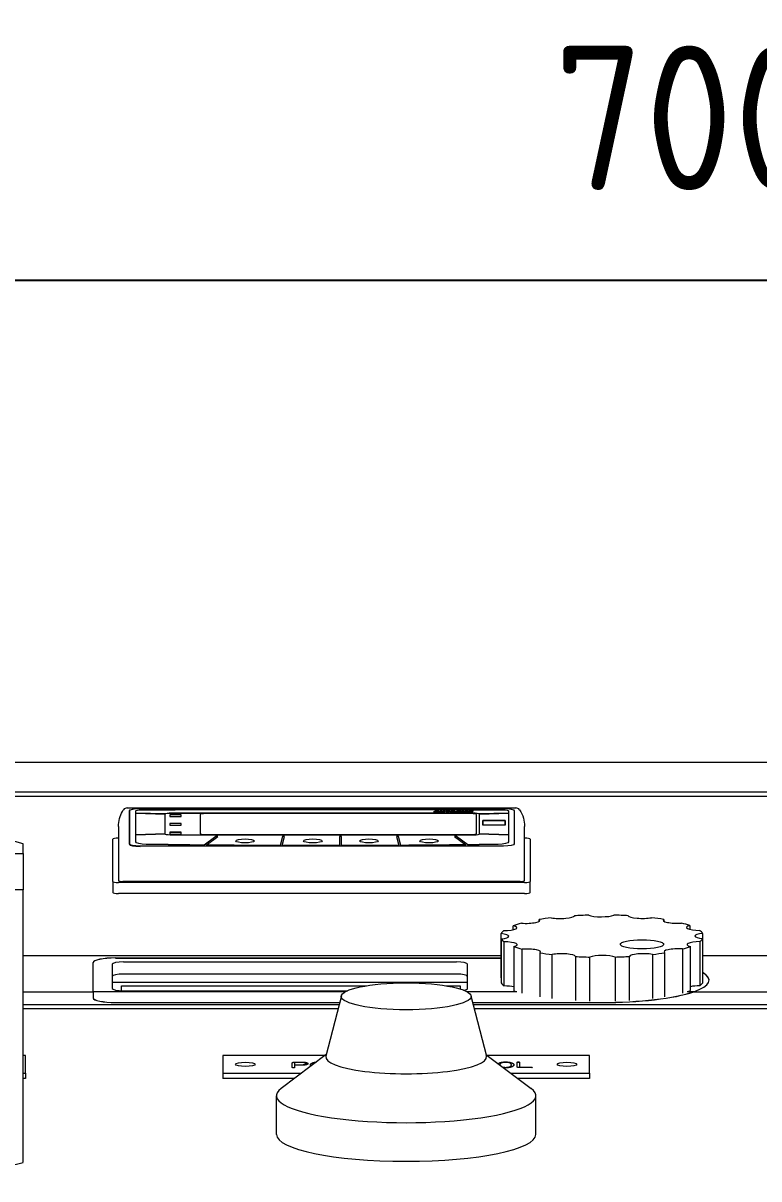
# Model space of a CAD drawing. Header units: millimetres. Extents: x 4969 to 37601, y -771 to 6478.
# Drawn here: x 28415.8 to 28546.2, y 850.6 to 1055.5 of the extents above; entities that cross this region are included whole.
import ezdxf

# ---------------------------------------------------------------- set-up
doc = ezdxf.new("R2010")
doc.units = ezdxf.units.MM
doc.header["$LTSCALE"] = 7
doc.header["$MEASUREMENT"] = 0
doc.layers.get('0').update_dxf_attribs({"linetype": 'CONTINUOUS'})
doc.layers.get('Defpoints').update_dxf_attribs({"linetype": 'CONTINUOUS'})
doc.layers.add('REMOTE BOX ASSY(OP)$0$가시적인 것(ISO)', color=3, linetype='CONTINUOUS', lineweight=5)
doc.styles.get("Standard").update_dxf_attribs({"font": 'ISOCP'})
doc.dimstyles.new('PS-8', dxfattribs={"dimscale": 8, "dimtxt": 3.2, "dimasz": 2.5, "dimexe": 2, "dimexo": 2.5, "dimgap": 2, "dimtad": 1, "dimtoh": 1, "dimrnd": 0.05, "dimzin": 12, "dimdsep": 46, "dimtxsty": 'Standard', "dimcen": 0, "dimclrt": 2, "dimazin": 3, "dimtfac": 1, "dimtofl": 0, "dimtmove": 0, "dimatfit": 3, "dimfxl": 0, "dimtolj": 1, "dimtzin": 0, "dimarcsym": 0})

# ---------------------------------------------------------------- blocks, each defined once
blk = doc.blocks.new('*D233')
at = {"color": 0, "lineweight": -2}
for p, q in [((28183.67, 944.4), (28183.67, 1025.9)), ((28883.67, 944.4), (28883.67, 1025.9)), ((28203.67, 1009.9), (28863.67, 1009.9))]:
    blk.add_line(p, q, dxfattribs=at)
at = {"color": 0}
for points in [[(28203.67, 1013.23), (28203.67, 1006.56), (28183.67, 1009.9)], [(28863.67, 1013.23), (28863.67, 1006.56), (28883.67, 1009.9)]]:
    blk.add_solid(points, dxfattribs=at)
at = {"layer": 'Defpoints', "color": 0}
for p in [(28883.67, 1009.9), (28183.67, 924.4), (28883.67, 924.4)]:
    blk.add_point(p, dxfattribs=at)
at = {"color": 2, "insert": (28533.67, 1038.7), "char_height": 25.6, "attachment_point": 5}
blk.add_mtext('\\A1;700', dxfattribs=at)
blk = doc.blocks.new('A$C43C71315')
at = {"layer": 'REMOTE BOX ASSY(OP)$0$가시적인 것(ISO)'}
for p, q in [((150, 1089.1), (-550, 1089.1)), ((-525, 1083.91), (125, 1083.91)), ((120.4, 1083.07), (-520.4, 1083.07)), ((-299.44, 1081.05), (-230.56, 1081.05)), ((-297.92, 1080.13), (-297.92, 1080.5)), ((-297.92, 1080.5), (-297.92, 1080.5)), ((-297.92, 1080.12), (-297.92, 1080.13)), ((-292.72, 1079.97), (-297.92, 1080.13)), ((-292.72, 1079.96), (-297.92, 1080.12)), ((-297.92, 1080.09), (-292.74, 1079.93)), ((-297.92, 1076.27), (-297.92, 1080.09)), ((-291.61, 1080.16), (-238.14, 1080.16)), ((-291.61, 1080.14), (-238.14, 1080.14)), ((-238.53, 1080.04), (-285.53, 1080.04)), ((-238.53, 1080.04), (-285.53, 1080.04)), ((-245.15, 1080.3), (-244.81, 1080.6)), ((-244.75, 1080.3), (-245.15, 1080.3)), ((-245.14, 1080.3), (-244.81, 1080.59)), ((-244.81, 1080.6), (-244.33, 1080.6)), ((-244.81, 1080.6), (-244.81, 1080.59)), ((-244.81, 1080.59), (-244.33, 1080.59)), ((-244.72, 1080.34), (-244.75, 1080.3)), ((-244.46, 1080.34), (-244.72, 1080.34)), ((-244.62, 1080.47), (-244.67, 1080.4)), ((-244.67, 1080.4), (-244.67, 1080.39)), ((-244.67, 1080.4), (-244.51, 1080.4)), ((-244.51, 1080.39), (-244.67, 1080.39)), ((-244.57, 1080.53), (-244.58, 1080.53)), ((-244.51, 1080.4), (-244.55, 1080.47)), ((-244.51, 1080.4), (-244.51, 1080.39)), ((-244.43, 1080.3), (-244.46, 1080.34)), ((-244.03, 1080.3), (-244.43, 1080.3)), ((-244.33, 1080.6), (-244.03, 1080.3)), ((-244.33, 1080.6), (-244.33, 1080.59)), ((-244.33, 1080.59), (-244.04, 1080.3)), ((-243.98, 1080.38), (-243.98, 1080.5)), ((-243.98, 1080.5), (-243.6, 1080.5)), ((-243.6, 1080.49), (-243.98, 1080.49)), ((-243.6, 1080.5), (-243.6, 1080.39)), ((-243.6, 1080.38), (-243.6, 1080.39)), ((-243.46, 1080.39), (-243.46, 1080.5)), ((-243.46, 1080.5), (-243.08, 1080.5)), ((-243.08, 1080.49), (-243.46, 1080.49)), ((-243.46, 1080.38), (-243.46, 1080.39)), ((-243.08, 1080.5), (-243.08, 1080.38)), ((-242.94, 1080.44), (-242.94, 1080.5)), ((-242.94, 1080.5), (-242.79, 1080.5)), ((-242.79, 1080.49), (-242.94, 1080.49)), ((-242.79, 1080.44), (-242.94, 1080.44)), ((-242.79, 1080.5), (-242.79, 1080.56)), ((-242.79, 1080.56), (-242.42, 1080.56)), ((-242.42, 1080.55), (-242.79, 1080.55)), ((-242.79, 1080.49), (-242.79, 1080.5)), ((-242.79, 1080.3), (-242.79, 1080.44)), ((-242.42, 1080.3), (-242.79, 1080.3)), ((-242.42, 1080.56), (-242.42, 1080.5)), ((-242.42, 1080.5), (-242.27, 1080.5)), ((-242.42, 1080.49), (-242.42, 1080.5)), ((-242.27, 1080.49), (-242.42, 1080.49)), ((-242.27, 1080.44), (-242.42, 1080.44)), ((-242.42, 1080.44), (-242.42, 1080.3)), ((-242.27, 1080.5), (-242.27, 1080.44)), ((-241.88, 1080.39), (-241.88, 1080.4)), ((-241.58, 1080.39), (-241.58, 1080.4)), ((-241.13, 1080.3), (-241.13, 1080.42)), ((-240.76, 1080.3), (-241.13, 1080.3)), ((-240.76, 1080.4), (-240.76, 1080.3)), ((-240.61, 1080.3), (-240.61, 1080.4)), ((-240.24, 1080.3), (-240.61, 1080.3)), ((-240.24, 1080.42), (-240.24, 1080.3)), ((-240.1, 1080.3), (-240.1, 1080.5)), ((-240.1, 1080.5), (-239.73, 1080.5)), ((-239.73, 1080.49), (-240.1, 1080.49)), ((-239.73, 1080.3), (-240.1, 1080.3)), ((-239.73, 1080.5), (-239.73, 1080.3)), ((-239.25, 1080.4), (-239.25, 1080.41)), ((-238.98, 1080.51), (-238.98, 1080.44)), ((-238.98, 1080.37), (-238.98, 1080.3)), ((-238.86, 1080.3), (-238.86, 1080.37)), ((-238.56, 1080.36), (-238.56, 1080.37)), ((-238.43, 1080.44), (-238.43, 1080.45)), ((-238.15, 1080.51), (-238.15, 1080.45)), ((-231.84, 1080.13), (-237.04, 1079.97)), ((-231.84, 1080.12), (-237.04, 1079.96)), ((-237.02, 1079.93), (-231.84, 1080.09)), ((-231.84, 1080.5), (-231.84, 1080.13)), ((-231.84, 1080.49), (-231.84, 1080.5)), ((-231.84, 1080.12), (-231.84, 1080.13)), ((-231.84, 1080.09), (-231.84, 1076.27)), ((-292.73, 1079.95), (-292.74, 1079.93)), ((-292.73, 1079.94), (-292.72, 1079.96)), ((-292.73, 1079.93), (-292.72, 1079.95)), ((-292.73, 1076.43), (-292.73, 1079.95)), ((-292.72, 1079.97), (-292.72, 1079.96)), ((-292.72, 1079.96), (-292.72, 1079.95)), ((-291.88, 1079.84), (-291.88, 1079.53)), ((-289.88, 1079.84), (-291.88, 1079.84)), ((-289.88, 1079.83), (-291.88, 1079.83)), ((-291.88, 1079.53), (-289.88, 1079.53)), ((-291.88, 1078.28), (-291.88, 1077.97)), ((-289.88, 1078.28), (-291.88, 1078.28)), ((-289.88, 1078.27), (-291.88, 1078.27)), ((-291.88, 1077.97), (-289.88, 1077.97)), ((-289.88, 1079.53), (-289.88, 1079.84)), ((-289.88, 1077.97), (-289.88, 1078.28)), ((-286.53, 1079.83), (-286.53, 1076.51)), ((-286.53, 1079.83), (-286.53, 1076.51)), ((-237.53, 1076.51), (-237.53, 1079.83)), ((-237.53, 1076.51), (-237.53, 1079.83)), ((-237.04, 1079.96), (-237.04, 1079.97)), ((-237.04, 1079.96), (-237.03, 1079.94)), ((-237.04, 1079.95), (-237.04, 1079.96)), ((-237.04, 1079.95), (-237.03, 1079.93)), ((-237.03, 1079.95), (-237.02, 1079.93)), ((-237.03, 1079.95), (-237.03, 1076.43)), ((-236.43, 1077.99), (-236.43, 1078.82)), ((-236.43, 1078.82), (-232.43, 1078.82)), ((-232.43, 1078.81), (-236.43, 1078.81)), ((-232.43, 1077.99), (-236.43, 1077.99)), ((-236.33, 1078.01), (-236.33, 1078.8)), ((-236.33, 1078.8), (-232.53, 1078.8)), ((-236.33, 1078), (-236.33, 1078.01)), ((-232.53, 1078.01), (-236.33, 1078.01)), ((-232.53, 1078), (-236.33, 1078)), ((-232.53, 1078.8), (-232.53, 1078.01)), ((-232.53, 1078), (-232.53, 1078.01)), ((-232.43, 1078.82), (-232.43, 1077.99)), ((-301, 1077.77), (-301, 1070.61)), ((-297.92, 1076.27), (-292.73, 1076.43)), ((-292.73, 1076.43), (-297.92, 1076.27)), ((-297.92, 1076.27), (-297.92, 1076.27)), ((-297.92, 1075), (-297.92, 1076.27)), ((-292.73, 1076.43), (-292.73, 1076.43)), ((-291.88, 1076.72), (-291.88, 1076.41)), ((-289.88, 1076.72), (-291.88, 1076.72)), ((-289.88, 1076.71), (-291.88, 1076.71)), ((-291.88, 1076.41), (-289.88, 1076.41)), ((-238.14, 1076.21), (-291.61, 1076.21)), ((-289.88, 1076.41), (-289.88, 1076.72)), ((-283.74, 1076), (-285.8, 1074.45)), ((-283.74, 1075.99), (-285.8, 1074.44)), ((-285.53, 1076.3), (-238.53, 1076.3)), ((-285.53, 1076.3), (-238.53, 1076.3)), ((-285.44, 1074.45), (-283.4, 1075.98)), ((-283.74, 1075.99), (-283.74, 1076)), ((-283.4, 1075.98), (-283.74, 1076)), ((-283.41, 1075.97), (-283.74, 1075.99)), ((-271.92, 1075.99), (-272.31, 1074.36)), ((-271.92, 1075.98), (-272.31, 1074.35)), ((-271.95, 1074.36), (-271.57, 1075.99)), ((-271.92, 1075.98), (-271.92, 1075.99)), ((-271.57, 1075.99), (-271.92, 1075.99)), ((-271.57, 1075.98), (-271.92, 1075.98)), ((-261.81, 1075.99), (-261.81, 1074.35)), ((-261.46, 1075.99), (-261.81, 1075.99)), ((-261.46, 1075.98), (-261.81, 1075.98)), ((-261.46, 1074.35), (-261.46, 1075.99)), ((-251.69, 1075.99), (-251.31, 1074.39)), ((-251.34, 1075.99), (-251.69, 1075.99)), ((-251.34, 1075.98), (-251.69, 1075.98)), ((-251.34, 1075.98), (-251.34, 1075.99)), ((-250.96, 1074.4), (-251.34, 1075.99)), ((-250.96, 1074.39), (-251.34, 1075.98)), ((-241.08, 1076), (-241.42, 1075.98)), ((-241.42, 1075.98), (-239.4, 1074.51)), ((-241.08, 1075.99), (-241.41, 1075.97)), ((-241.08, 1075.99), (-241.08, 1076)), ((-239.04, 1074.51), (-241.08, 1076)), ((-239.04, 1074.5), (-241.08, 1075.99)), ((-237.03, 1076.43), (-231.84, 1076.27)), ((-237.03, 1076.43), (-237.03, 1076.43)), ((-231.84, 1076.27), (-237.03, 1076.43)), ((-231.84, 1076.27), (-231.84, 1076.27)), ((-231.84, 1076.27), (-231.84, 1075)), ((-229, 1070.61), (-229, 1077.77)), ((-317.9, 1072.95), (-317.9, 1074.69)), ((-302, 1068), (-302, 1075.49)), ((-297.92, 1074.99), (-297.92, 1075)), ((-285.8, 1074.44), (-285.8, 1074.45)), ((-285.44, 1074.44), (-285.44, 1074.45)), ((-272.31, 1074.35), (-272.31, 1074.36)), ((-271.95, 1074.35), (-271.95, 1074.36)), ((-261.81, 1074.34), (-261.81, 1074.35)), ((-261.46, 1074.34), (-261.46, 1074.35)), ((-251.31, 1074.38), (-251.31, 1074.39)), ((-250.96, 1074.39), (-250.96, 1074.4)), ((-239.4, 1074.5), (-239.4, 1074.51)), ((-239.04, 1074.5), (-239.04, 1074.51)), ((-231.84, 1074.99), (-231.84, 1075)), ((-228, 1075.49), (-228, 1068)), ((-326.5, 1072.95), (-317.9, 1072.95)), ((-317.9, 1072.95), (-317.9, 1066.5)), ((-301, 1070.61), (-301, 1068.17)), ((-229, 1068.17), (-229, 1070.61)), ((-302, 1068), (-302, 1066.05)), ((-229, 1067.79), (-301, 1067.79)), ((-229.8, 1068), (-300.2, 1068)), ((-228, 1066.05), (-228, 1068)), ((-317.9, 1066.5), (-326.5, 1066.5)), ((-317.9, 1064.76), (-317.9, 1066.5)), ((-229, 1065.84), (-301, 1065.84)), ((-317.9, 1018.2), (-317.9, 1064.76)), ((-231, 1059.47), (-231, 1060.14)), ((-226.44, 1060.93), (-226.44, 1061.25)), ((-204.32, 1061.28), (-204.32, 1060.97)), ((-199.7, 1060.18), (-199.7, 1059.51)), ((-233.17, 1050.93), (-233.17, 1058.76)), ((-233.15, 1057.83), (-233.15, 1050)), ((-197.45, 1058.8), (-197.45, 1057.87)), ((-197.43, 1050.05), (-197.43, 1057.87)), ((-232.63, 1049.47), (-232.63, 1057.3)), ((-230.9, 1056.45), (-230.9, 1048.62)), ((-229.44, 1048.18), (-229.44, 1056)), ((-201.03, 1056.03), (-201.03, 1048.22)), ((-199.6, 1048.66), (-199.6, 1056.48)), ((-197.92, 1057.34), (-197.92, 1049.51)), ((-233.17, 1054.79), (-317.9, 1054.79)), ((-305.5, 1048.46), (-305.5, 1053.61)), ((-301.5, 1054.44), (-233.17, 1054.44)), ((-301.5, 1054.43), (-233.17, 1054.43)), ((-241.1, 1053.72), (-300.1, 1053.72)), ((-226.28, 1055.35), (-226.28, 1047.53)), ((-224.1, 1047.23), (-224.1, 1055.05)), ((-219.98, 1054.7), (-219.98, 1046.88)), ((-217.43, 1046.78), (-217.43, 1054.6)), ((-212.97, 1054.6), (-212.97, 1046.79)), ((-210.42, 1046.9), (-210.42, 1054.71)), ((-206.32, 1055.07), (-206.32, 1047.25)), ((-204.16, 1047.56), (-204.16, 1055.37)), ((-9.5, 1054.79), (-197.43, 1054.79)), ((-302.1, 1053.31), (-302.1, 1049.04)), ((-241.1, 1051.58), (-300.1, 1051.58)), ((-239.1, 1049.04), (-239.1, 1053.31)), ((-239.1, 1050.07), (-302.1, 1050.07)), ((-300.45, 1048.63), (-300.45, 1049.51)), ((-300.45, 1049.51), (-257.05, 1049.51)), ((-242.95, 1049.51), (-240.45, 1049.51)), ((-240.45, 1049.51), (-240.45, 1048.95)), ((-317.9, 1048.45), (-305.5, 1048.45)), ((-317.9, 1048.43), (-305.5, 1048.43)), ((-260.76, 1048.46), (-305.5, 1048.46)), ((-305.5, 1048.46), (-305.5, 1047.38)), ((-305.5, 1047.38), (-305.5, 1047.35)), ((-300.1, 1048.63), (-260.42, 1048.63)), ((-261.48, 1047.74), (-264.23, 1037.02)), ((-230.4, 1048.46), (-239.24, 1048.46)), ((-238.52, 1047.74), (-235.77, 1037.02)), ((-199.02, 1048.46), (-200.2, 1048.46)), ((-199.02, 1048.45), (-199.02, 1048.46)), ((-199.02, 1048.45), (-161.53, 1048.45)), ((-199.02, 1048.44), (-199.02, 1048.45)), ((-199.02, 1048.44), (-199.02, 1048.43)), ((-199.02, 1048.43), (-161.6, 1048.43)), ((-261.9, 1046.12), (-317.9, 1046.12)), ((-262.08, 1045.41), (-317.9, 1045.41)), ((-301.5, 1046.55), (-261.79, 1046.55)), ((-301.5, 1046.52), (-261.8, 1046.52)), ((-238.21, 1046.55), (-215.3, 1046.55)), ((-238.2, 1046.52), (-215.3, 1046.52)), ((-164.96, 1046.12), (-238.1, 1046.12)), ((-165, 1045.41), (-237.92, 1045.41)), ((-317.5, 1037.14), (-317.9, 1037.14)), ((-317.5, 1034.02), (-317.5, 1037.14)), ((-264.41, 1037.14), (-282.5, 1037.14)), ((-282.5, 1037.14), (-282.5, 1034.02)), ((-264.15, 1037.34), (-272.17, 1031.28)), ((-235.85, 1037.34), (-227.83, 1031.28)), ((-217.5, 1037.14), (-235.59, 1037.14)), ((-217.5, 1034.02), (-217.5, 1037.14)), ((-270.18, 1035.01), (-270.18, 1035.85)), ((-270.03, 1035.94), (-270.03, 1035.93)), ((-269.77, 1035.84), (-269.77, 1035.5)), ((-269.77, 1035.5), (-269.77, 1035.49)), ((-269.77, 1035.5), (-268.59, 1035.5)), ((-269.77, 1035.49), (-268.59, 1035.49)), ((-269.77, 1035.42), (-269.77, 1035.01)), ((-268.47, 1035.42), (-269.77, 1035.42)), ((-269.5, 1035.98), (-268.47, 1035.98)), ((-269.5, 1035.97), (-268.47, 1035.97)), ((-268.59, 1035.9), (-269.45, 1035.9)), ((-267.81, 1035.7), (-267.81, 1035.69)), ((-231.34, 1035.48), (-231.34, 1035.47)), ((-230.33, 1035.1), (-230.33, 1035.95)), ((-230.27, 1035.99), (-230.27, 1035.98)), ((-229.92, 1035.95), (-229.92, 1035.11)), ((-229.92, 1035.11), (-229.92, 1035.1)), ((-229.88, 1035.07), (-229.88, 1035.06)), ((-227.84, 1034.99), (-229.86, 1034.99)), ((-229.72, 1035.06), (-227.85, 1035.06)), ((-229.72, 1035.05), (-227.85, 1035.05)), ((-227.7, 1035.05), (-227.7, 1035.04)), ((-317.9, 1034.02), (-317.5, 1034.02)), ((-317.5, 1033.04), (-317.9, 1033.04)), ((-317.5, 1034.02), (-317.5, 1033.04)), ((-282.5, 1034.02), (-268.55, 1034.02)), ((-282.5, 1034.02), (-282.5, 1033.04)), ((-269.84, 1033.04), (-282.5, 1033.04)), ((-231.45, 1034.02), (-217.5, 1034.02)), ((-217.5, 1033.04), (-230.16, 1033.04)), ((-217.5, 1034.02), (-217.5, 1033.04)), ((-273, 1023.16), (-273, 1030.01)), ((-227, 1023.16), (-227, 1030.01))]:
    blk.add_line(p, q, dxfattribs=at)
for centre, start, end in [((-299.44, 1080.25), 90, 144.5026), ((-230.56, 1080.25), 35.4974, 90)]:
    blk.add_arc(centre, 0.8, start, end, dxfattribs=at)
for centre, major_axis, start_param, end_param in [((-285.53, 1079.83), (-1, 0), 4.712389, 6.283185), ((-285.53, 1079.83), (-1, 0), 4.712389, 6.283185), ((-238.53, 1079.83), (1, 0), 0, 1.570796), ((-238.53, 1079.83), (1, 0), 0, 1.570796), ((-350, 1069.72), (-40, 0), 3.780915, 5.643863), ((-285.53, 1076.51), (-1, 0), 0, 1.570796), ((-285.53, 1076.51), (-1, 0), 0, 1.570796), ((-238.53, 1076.51), (1, 0), 4.712389, 6.283185), ((-238.53, 1076.51), (1, 0), 4.712389, 6.283185), ((-301, 1075.49), (-1, 0), 4.712389, 6.283185), ((-229, 1075.49), (1, 0), 0, 1.570796), ((-301, 1068), (-1, 0), 0, 1.570796), ((-300.2, 1068.17), (-0.8, 0), 0, 1.570796), ((-229.8, 1068.17), (0.8, 0), 4.712389, 6.283185), ((-229, 1068), (1, 0), 4.712389, 6.283185), ((-301, 1066.05), (-1, 0), 0, 1.570796), ((-229, 1066.05), (1, 0), 4.712389, 6.283185), ((-222.67, 1061.95), (2.5, 0), 4.012557, 6.208815), ((-215.3, 1058.31), (18, 0), 1.700372, 1.845115), ((-215.41, 1062.26), (-2.5, 0), 0.478266, 2.674523), ((-215.3, 1058.31), (18, 0), 1.307673, 1.452416), ((-208.13, 1061.97), (-2.5, 0), 0.085567, 2.281824), ((-215.3, 1058.31), (18, 0), 0.914974, 1.059717), ((-232.89, 1059.8), (2.5, 0), 4.797956, 6.994213), ((-215.3, 1058.31), (18, 0), 2.48577, 2.630513), ((-228.81, 1061.09), (2.5, 0), 4.405256, 6.601514), ((-215.3, 1058.31), (18, 0), 2.093071, 2.237814), ((-201.94, 1061.12), (-2.5, 0), 5.976053, 8.17231), ((-215.3, 1058.31), (18, 0), 0.522275, 0.667018), ((-197.79, 1059.85), (-2.5, 0), 5.583354, 7.779611), ((-215.3, 1058.31), (-18, 0), 6.020062, 6.164805), ((-234.3, 1058.29), (2.5, 0), 5.190655, 7.386912), ((-215.3, 1058.31), (-18, 0), 0.129576, 0.274319), ((-196.3, 1058.34), (-2.5, 0), 5.190655, 7.386912), ((-215.3, 1058.31), (18, 0), 0.129576, 0.274319), ((-215.3, 1058.31), (18, 0), 6.020062, 6.164805), ((-232.81, 1056.78), (2.5, 0), 5.583354, 7.779611), ((-215.3, 1058.31), (-18, 0), 0.522275, 0.667018), ((-228.66, 1055.5), (2.5, 0), 5.976053, 8.17231), ((-201.79, 1055.54), (-2.5, 0), 4.405256, 6.601514), ((-215.3, 1058.31), (-18, 0), 2.48577, 2.630513), ((-197.71, 1056.82), (-2.5, 0), 4.797956, 6.994213), ((-301.5, 1053.61), (-4, 0), 4.712389, 6.283185), ((-301.5, 1053.6), (-4, 0), 4.712389, 6.283185), ((-300.1, 1053.31), (-2, 0), 4.712389, 6.283185), ((-241.1, 1053.31), (2, 0), 0, 1.570796), ((-215.3, 1058.31), (-18, 0), 0.914974, 1.059717), ((-222.47, 1054.66), (2.5, 0), 0.085567, 2.281824), ((-215.3, 1058.31), (-18, 0), 1.307673, 1.452416), ((-215.19, 1054.36), (2.5, 0), 0.478266, 2.674523), ((-215.3, 1058.31), (-18, 0), 1.700372, 1.845115), ((-207.93, 1054.67), (-2.5, 0), 4.012557, 6.208815), ((-215.3, 1058.31), (-18, 0), 2.093071, 2.237814), ((-300.1, 1051.16), (-2, 0), 4.712389, 6.283185), ((-241.1, 1051.16), (2, 0), 0, 1.570796), ((-215.3, 1050.49), (19, 0), 5.741256, 6.629182), ((-215.3, 1050.48), (19, 0), 0.001238, 0.345996), ((-234.3, 1050.47), (-2.5, 0), 4.234123, 4.245319), ((-215.3, 1050.49), (-18, 0), 0.129576, 0.274319), ((-232.81, 1048.96), (-2.5, 0), 3.841424, 4.638018), ((-197.71, 1049), (-2.5, 0), 4.797956, 5.572158), ((-215.3, 1050.49), (18, 0), 6.020062, 6.164805), ((-301.5, 1047.38), (-4, 0), 0, 1.570796), ((-301.5, 1047.35), (-4, 0), 0, 1.570796), ((-300.1, 1049.04), (-2, 0), 0, 1.570796), ((-241.1, 1049.04), (2, 0), 5.41314, 6.283185), ((-215.3, 1050.49), (-18, 0), 0.522275, 0.572614), ((-215.3, 1050.5), (19, 0), 4.712389, 5.741256), ((-215.3, 1050.47), (19, 0), 4.712389, 5.741256), ((-215.3, 1050.49), (-18, 0), 2.568979, 2.630513), ((-250, 1036.86), (14.25, 0), 3.088428, 6.336349), ((-250, 1030.01), (-23, 0), 6.01426, 9.693703), ((-250, 1023.16), (23, 0), 3.141593, 6.283185), ((-350, 1023.16), (40, 0), 5.030213, 5.643863)]:
    blk.add_ellipse(centre, major_axis=major_axis, ratio=0.207912, start_param=start_param, end_param=end_param, dxfattribs=at)
for centre, major_axis in [((-278.56, 1075.19), (1.65, 0)), ((-266.55, 1075.19), (1.65, 0)), ((-256.59, 1075.19), (1.65, 0)), ((-245.94, 1075.19), (1.65, 0)), ((-208.19, 1056.85), (3.85, 0)), ((-250, 1047.62), (-11.5, 0)), ((-278.5, 1035.58), (-1.75, 0)), ((-221.5, 1035.58), (-1.75, 0))]:
    blk.add_ellipse(centre, major_axis=major_axis, ratio=0.207912, dxfattribs=at)
for points, knots in [([(-301, 1077.77), (-301, 1078.25), (-300.94, 1078.73), (-300.7, 1079.62), (-300.52, 1080.04), (-300.23, 1080.51), (-300.17, 1080.62), (-300.1, 1080.71)], [0, 0, 0, 0, 0.1472184, 0.1472184, 0.2976385, 0.2976385, 0.3402902, 0.3402902, 0.3402902, 0.3402902]), ([(-297.15, 1074.26), (-298.2, 1074.26), (-299.05, 1074.44), (-299.05, 1074.66), (-299.05, 1076.62), (-299.05, 1078.59), (-299.05, 1080.55), (-299.05, 1080.77), (-298.2, 1080.95), (-297.15, 1080.95), (-275.67, 1080.95), (-254.2, 1080.95), (-232.73, 1080.95)], [-4, -4, -4, -4, -3, -3, -3, -2, -2, -2, -1, -1, -1, 0, 0, 0, 0]), ([(-232.73, 1080.89), (-254.2, 1080.89), (-275.67, 1080.89), (-297.15, 1080.89), (-298.2, 1080.89), (-299.05, 1080.71), (-299.05, 1080.5), (-299.05, 1078.53), (-299.05, 1076.57), (-299.05, 1074.6), (-299.05, 1074.38), (-298.2, 1074.21), (-297.15, 1074.21)], [0, 0, 0, 0, 1, 1, 1, 2, 2, 2, 3, 3, 3, 4, 4, 4, 4]), ([(-232.73, 1080.95), (-231.68, 1080.95), (-230.83, 1080.77), (-230.83, 1080.55), (-230.83, 1078.17), (-230.83, 1076.22), (-230.83, 1074.66), (-230.83, 1074.44), (-231.68, 1074.26), (-232.73, 1074.26), (-254.2, 1074.26), (-275.67, 1074.26), (-297.15, 1074.26)], [-8, -8, -8, -8, -7, -7, -7, -6, -6, -6, -5, -5, -5, -4, -4, -4, -4]), ([(-296.94, 1080.71), (-286.25, 1080.75), (-275.57, 1080.76), (-254.19, 1080.76), (-243.51, 1080.75), (-232.82, 1080.71)], [0, 0, 0, 0, 3.206041, 3.206041, 6.412081, 6.412081, 6.412081, 6.412081]), ([(-241.73, 1080.29), (-242.05, 1080.29), (-242.19, 1080.34), (-242.19, 1080.4), (-242.19, 1080.46), (-242.05, 1080.51), (-241.73, 1080.51)], [0, 0, 0, 0, 0.5, 0.5, 0.5, 1, 1, 1, 1]), ([(-241.73, 1080.45), (-241.86, 1080.45), (-241.88, 1080.42), (-241.88, 1080.4), (-241.88, 1080.38), (-241.86, 1080.36), (-241.73, 1080.36)], [0, 0, 0, 0, 0.5, 0.5, 0.5, 1, 1, 1, 1]), ([(-241.73, 1080.51), (-241.4, 1080.51), (-241.26, 1080.46), (-241.26, 1080.4), (-241.26, 1080.34), (-241.4, 1080.29), (-241.73, 1080.29)], [0, 0, 0, 0, 0.5, 0.5, 0.5, 1, 1, 1, 1]), ([(-241.73, 1080.36), (-241.6, 1080.36), (-241.58, 1080.38), (-241.58, 1080.4), (-241.58, 1080.42), (-241.6, 1080.45), (-241.73, 1080.45)], [0, 0, 0, 0, 0.5, 0.5, 0.5, 1, 1, 1, 1]), ([(-240.24, 1080.41), (-240.24, 1080.41), (-240.24, 1080.42), (-240.26, 1080.44), (-240.27, 1080.44), (-240.3, 1080.46), (-240.32, 1080.47), (-240.39, 1080.48), (-240.43, 1080.48), (-240.5, 1080.49), (-240.53, 1080.49), (-240.61, 1080.5), (-240.65, 1080.5), (-240.69, 1080.5)], [-0.07108215, -0.07108215, -0.07108215, -0.07108215, -0.0595921, -0.0595921, -0.04925105, -0.04925105, -0.0358371, -0.0358371, -0.02223483, -0.02223483, -0.01177261, -0.01177261, 0, 0, 0, 0]), ([(-239.91, 1080.52), (-240.02, 1080.52), (-240.12, 1080.54), (-240.12, 1080.56), (-240.12, 1080.59), (-240.03, 1080.6), (-239.92, 1080.6)], [0, 0, 0, 0, 0.5, 0.5, 0.5, 1, 1, 1, 1]), ([(-239.92, 1080.6), (-239.81, 1080.6), (-239.71, 1080.59), (-239.71, 1080.56), (-239.71, 1080.54), (-239.8, 1080.52), (-239.91, 1080.52)], [0, 0, 0, 0, 0.5, 0.5, 0.5, 1, 1, 1, 1]), ([(-229.9, 1080.71), (-229.59, 1080.28), (-229.34, 1079.76), (-229.07, 1078.75), (-229, 1078.26), (-229, 1077.77)], [0, 0, 0, 0, 0.1895291, 0.1895291, 0.3397619, 0.3397619, 0.3397619, 0.3397619]), ([(-291.61, 1076.21), (-291.65, 1076.21), (-291.68, 1076.21), (-291.74, 1076.22), (-291.78, 1076.22), (-291.81, 1076.22)], [-0.01934786, -0.01934786, -0.01934786, -0.01934786, -0.00967373, -0.00967373, 0, 0, 0, 0]), ([(-237.96, 1076.22), (-237.99, 1076.22), (-238.02, 1076.22), (-238.08, 1076.21), (-238.11, 1076.21), (-238.14, 1076.21)], [-0.0184631, -0.0184631, -0.0184631, -0.0184631, -0.00923171, -0.00923171, 0, 0, 0, 0]), ([(-237.03, 1076.43), (-237.03, 1076.43), (-237.03, 1076.43), (-237.03, 1076.43), (-237.03, 1076.31), (-237.47, 1076.23), (-237.96, 1076.22)], [0, 0, 0, 0, 0.0000305, 0.0000305, 0.0000305, 1, 1, 1, 1])]:
    blk.add_open_spline(points, degree=3, knots=knots, dxfattribs=at)
for points, degree in [([(-297.92, 1080.5), (-297.92, 1080.62), (-297.48, 1080.71), (-296.94, 1080.71)], 3), ([(-292.72, 1079.97), (-292.67, 1080.09), (-292.15, 1080.16), (-291.61, 1080.16)], 3), ([(-292.72, 1079.95), (-292.67, 1080.07), (-292.15, 1080.14), (-291.61, 1080.14)], 3), ([(-244.58, 1080.53), (-244.59, 1080.51), (-244.6, 1080.49), (-244.62, 1080.47)], 3), ([(-244.55, 1080.47), (-244.56, 1080.49), (-244.57, 1080.51), (-244.57, 1080.53)], 3), ([(-243.53, 1080.29), (-243.82, 1080.29), (-243.98, 1080.33), (-243.98, 1080.38)], 3), ([(-243.6, 1080.39), (-243.6, 1080.37), (-243.59, 1080.36), (-243.53, 1080.36)], 3), ([(-243.53, 1080.35), (-243.59, 1080.35), (-243.6, 1080.36), (-243.6, 1080.38)], 3), ([(-243.53, 1080.36), (-243.46, 1080.36), (-243.46, 1080.37), (-243.46, 1080.39)], 3), ([(-243.08, 1080.38), (-243.08, 1080.32), (-243.26, 1080.29), (-243.53, 1080.29)], 3), ([(-243.46, 1080.38), (-243.46, 1080.36), (-243.46, 1080.35), (-243.53, 1080.35)], 3), ([(-241.73, 1080.5), (-242.04, 1080.5), (-242.19, 1080.45), (-242.19, 1080.4)], 3), ([(-241.73, 1080.35), (-241.86, 1080.35), (-241.88, 1080.37), (-241.88, 1080.39)], 3), ([(-241.26, 1080.4), (-241.27, 1080.45), (-241.41, 1080.5), (-241.73, 1080.5)], 3), ([(-241.58, 1080.39), (-241.58, 1080.37), (-241.6, 1080.35), (-241.73, 1080.35)], 3), ([(-241.13, 1080.42), (-241.13, 1080.48), (-240.96, 1080.51), (-240.69, 1080.51)], 3), ([(-240.69, 1080.5), (-240.96, 1080.5), (-241.13, 1080.47), (-241.13, 1080.41)], 3), ([(-240.69, 1080.44), (-240.75, 1080.44), (-240.76, 1080.43), (-240.76, 1080.4)], 3), ([(-240.69, 1080.51), (-240.4, 1080.51), (-240.24, 1080.47), (-240.24, 1080.42)], 3), ([(-240.61, 1080.4), (-240.61, 1080.43), (-240.62, 1080.44), (-240.69, 1080.44)], 3), ([(-239.92, 1080.6), (-240.02, 1080.6), (-240.1, 1080.58), (-240.11, 1080.56)], 3), ([(-239.71, 1080.56), (-239.73, 1080.58), (-239.81, 1080.6), (-239.92, 1080.6)], 3), ([(-239.62, 1080.4), (-239.62, 1080.5), (-239.22, 1080.52), (-238.98, 1080.51)], 3), ([(-238.98, 1080.5), (-239.22, 1080.51), (-239.61, 1080.49), (-239.62, 1080.4)], 3), ([(-238.98, 1080.3), (-239.26, 1080.29), (-239.62, 1080.31), (-239.62, 1080.4)], 3), ([(-238.98, 1080.44), (-239.1, 1080.45), (-239.25, 1080.44), (-239.25, 1080.41)], 3), ([(-239.25, 1080.41), (-239.25, 1080.38), (-239.13, 1080.37), (-238.98, 1080.37)], 3), ([(-238.98, 1080.36), (-239.13, 1080.36), (-239.25, 1080.37), (-239.25, 1080.4)], 3), ([(-238.86, 1080.45), (-238.86, 1080.51), (-238.48, 1080.53), (-238.15, 1080.51)], 3), ([(-238.15, 1080.5), (-238.47, 1080.52), (-238.84, 1080.5), (-238.86, 1080.45)], 3), ([(-238.56, 1080.37), (-238.56, 1080.39), (-238.86, 1080.39), (-238.86, 1080.45)], 3), ([(-238.86, 1080.37), (-238.74, 1080.36), (-238.56, 1080.36), (-238.56, 1080.37)], 3), ([(-238.15, 1080.37), (-238.15, 1080.3), (-238.49, 1080.28), (-238.86, 1080.3)], 3), ([(-238.56, 1080.36), (-238.56, 1080.35), (-238.74, 1080.35), (-238.86, 1080.36)], 3), ([(-238.15, 1080.45), (-238.29, 1080.46), (-238.43, 1080.46), (-238.43, 1080.45)], 3), ([(-238.43, 1080.45), (-238.43, 1080.42), (-238.15, 1080.42), (-238.15, 1080.37)], 3), ([(-238.15, 1080.36), (-238.16, 1080.41), (-238.43, 1080.41), (-238.43, 1080.44)], 3), ([(-238.14, 1080.16), (-237.61, 1080.16), (-237.09, 1080.09), (-237.04, 1079.97)], 3), ([(-238.14, 1080.14), (-237.61, 1080.14), (-237.09, 1080.07), (-237.04, 1079.95)], 3), ([(-232.82, 1080.71), (-232.27, 1080.71), (-231.83, 1080.62), (-231.84, 1080.5)], 3), ([(-231.84, 1080.49), (-231.84, 1080.49), (-231.84, 1080.49), (-231.84, 1080.49)], 3), ([(-291.81, 1076.22), (-292.3, 1076.23), (-292.73, 1076.32), (-292.73, 1076.43)], 3), ([(-296.06, 1074.58), (-297.11, 1074.6), (-297.92, 1074.78), (-297.92, 1075)], 3), ([(-296.06, 1074.57), (-297.11, 1074.59), (-297.92, 1074.77), (-297.92, 1074.99)], 3), ([(-285.8, 1074.45), (-289.22, 1074.49), (-292.64, 1074.53), (-296.06, 1074.58)], 3), ([(-285.8, 1074.44), (-289.22, 1074.48), (-292.64, 1074.52), (-296.06, 1074.57)], 3), ([(-272.31, 1074.36), (-276.69, 1074.38), (-281.06, 1074.41), (-285.44, 1074.45)], 3), ([(-272.31, 1074.35), (-276.69, 1074.37), (-281.06, 1074.4), (-285.44, 1074.44)], 3), ([(-261.81, 1074.35), (-265.19, 1074.35), (-268.57, 1074.35), (-271.95, 1074.36)], 3), ([(-261.81, 1074.34), (-265.19, 1074.34), (-268.57, 1074.34), (-271.95, 1074.35)], 3), ([(-251.31, 1074.39), (-254.69, 1074.37), (-258.07, 1074.36), (-261.46, 1074.35)], 3), ([(-251.31, 1074.38), (-254.69, 1074.36), (-258.07, 1074.35), (-261.46, 1074.34)], 3), ([(-239.4, 1074.51), (-243.25, 1074.46), (-247.1, 1074.42), (-250.96, 1074.4)], 3), ([(-239.4, 1074.5), (-243.25, 1074.45), (-247.1, 1074.41), (-250.96, 1074.39)], 3), ([(-233.69, 1074.58), (-235.47, 1074.55), (-237.26, 1074.53), (-239.04, 1074.51)], 3), ([(-233.69, 1074.57), (-235.47, 1074.54), (-237.26, 1074.52), (-239.04, 1074.5)], 3), ([(-231.84, 1075), (-231.84, 1074.78), (-232.65, 1074.6), (-233.69, 1074.58)], 3), ([(-231.84, 1074.99), (-231.84, 1074.77), (-232.65, 1074.59), (-233.69, 1074.57)], 3), ([(-270.18, 1035.85), (-270.18, 1035.91), (-270.03, 1035.94)], 2), ([(-270.18, 1035.84), (-270.18, 1035.9), (-270.03, 1035.93)], 2), ([(-270.12, 1034.98), (-270.18, 1034.99), (-270.18, 1035.01)], 2), ([(-269.98, 1034.96), (-270.06, 1034.96), (-270.12, 1034.98)], 2), ([(-270.03, 1035.94), (-269.86, 1035.98), (-269.5, 1035.98)], 2), ([(-270.03, 1035.93), (-269.86, 1035.97), (-269.5, 1035.97)], 2), ([(-269.84, 1034.98), (-269.9, 1034.96), (-269.98, 1034.96)], 2), ([(-269.77, 1035.01), (-269.77, 1034.99), (-269.84, 1034.98)], 2), ([(-269.71, 1035.89), (-269.77, 1035.87), (-269.77, 1035.84)], 2), ([(-269.45, 1035.9), (-269.63, 1035.9), (-269.71, 1035.89)], 2), ([(-268, 1035.84), (-268.22, 1035.9), (-268.59, 1035.9)], 2), ([(-268.59, 1035.5), (-268.22, 1035.5), (-268, 1035.56)], 2), ([(-268.59, 1035.49), (-268.22, 1035.49), (-268, 1035.55)], 2), ([(-268.47, 1035.98), (-267.96, 1035.98), (-267.67, 1035.89)], 2), ([(-268.47, 1035.97), (-267.96, 1035.97), (-267.67, 1035.88)], 2), ([(-267.67, 1035.51), (-267.96, 1035.42), (-268.47, 1035.42)], 2), ([(-267.81, 1035.7), (-267.81, 1035.78), (-268, 1035.84)], 2), ([(-268, 1035.56), (-267.81, 1035.62), (-267.81, 1035.7)], 2), ([(-268, 1035.55), (-267.81, 1035.61), (-267.81, 1035.69)], 2), ([(-267.67, 1035.89), (-267.4, 1035.81), (-267.4, 1035.7)], 2), ([(-267.67, 1035.88), (-267.41, 1035.81), (-267.4, 1035.69)], 2), ([(-267.4, 1035.7), (-267.4, 1035.58), (-267.67, 1035.51)], 2), ([(-266.96, 1035.48), (-266.96, 1035.7), (-266.61, 1035.84)], 2), ([(-266.96, 1035.48), (-266.96, 1035.69), (-266.61, 1035.83)], 2), ([(-266.87, 1035.28), (-266.96, 1035.37), (-266.96, 1035.48)], 2), ([(-266.61, 1035.84), (-266.35, 1035.95), (-265.94, 1035.98)], 2), ([(-266.61, 1035.83), (-266.35, 1035.94), (-265.95, 1035.97)], 2), ([(-266.32, 1035.79), (-266.54, 1035.68), (-266.56, 1035.52)], 2), ([(-266.09, 1035.87), (-266.22, 1035.84), (-266.32, 1035.79)], 2), ([(-233.69, 1035.71), (-233.61, 1035.78), (-233.45, 1035.84)], 2), ([(-233.69, 1035.7), (-233.6, 1035.77), (-233.45, 1035.83)], 2), ([(-233.45, 1035.84), (-233.06, 1036), (-232.37, 1036)], 2), ([(-233.45, 1035.83), (-233.06, 1035.99), (-232.37, 1035.99)], 2), ([(-233.16, 1035.79), (-233.4, 1035.67), (-233.4, 1035.49)], 2), ([(-232.37, 1035.93), (-232.88, 1035.93), (-233.16, 1035.79)], 2), ([(-232.86, 1035.08), (-232.65, 1035.04), (-232.37, 1035.04)], 2), ([(-232.85, 1035.07), (-232.64, 1035.03), (-232.37, 1035.03)], 2), ([(-232.37, 1034.96), (-232.56, 1034.96), (-232.72, 1034.98)], 2), ([(-232.37, 1036), (-231.67, 1036), (-231.28, 1035.84)], 2), ([(-232.37, 1035.99), (-231.67, 1035.99), (-231.28, 1035.83)], 2), ([(-231.59, 1035.79), (-231.87, 1035.93), (-232.37, 1035.93)], 2), ([(-232.37, 1035.04), (-231.87, 1035.04), (-231.59, 1035.17)], 2), ([(-232.37, 1035.03), (-231.87, 1035.03), (-231.59, 1035.16)], 2), ([(-231.28, 1035.12), (-231.67, 1034.96), (-232.37, 1034.96)], 2), ([(-231.34, 1035.48), (-231.34, 1035.67), (-231.59, 1035.79)], 2), ([(-231.59, 1035.17), (-231.34, 1035.29), (-231.34, 1035.48)], 2), ([(-231.59, 1035.16), (-231.34, 1035.29), (-231.34, 1035.47)], 2), ([(-231.28, 1035.84), (-230.92, 1035.7), (-230.92, 1035.48)], 2), ([(-231.28, 1035.83), (-230.92, 1035.69), (-230.92, 1035.48)], 2), ([(-230.92, 1035.48), (-230.92, 1035.26), (-231.28, 1035.12)], 2), ([(-230.33, 1035.95), (-230.33, 1035.97), (-230.27, 1035.99)], 2), ([(-230.33, 1035.94), (-230.33, 1035.97), (-230.27, 1035.98)], 2), ([(-230.2, 1035.02), (-230.33, 1035.05), (-230.33, 1035.1)], 2), ([(-230.27, 1035.99), (-230.21, 1036), (-230.12, 1036)], 2), ([(-230.27, 1035.98), (-230.21, 1035.99), (-230.12, 1035.99)], 2), ([(-229.86, 1034.99), (-230.09, 1034.99), (-230.2, 1035.02)], 2), ([(-230.12, 1036), (-230.05, 1036), (-229.99, 1035.99)], 2), ([(-230.12, 1035.99), (-230.05, 1035.99), (-229.99, 1035.98)], 2), ([(-229.99, 1035.99), (-229.92, 1035.97), (-229.92, 1035.95)], 2), ([(-229.99, 1035.98), (-229.92, 1035.97), (-229.92, 1035.94)], 2), ([(-229.92, 1035.11), (-229.92, 1035.08), (-229.88, 1035.07)], 2), ([(-229.92, 1035.1), (-229.92, 1035.07), (-229.88, 1035.06)], 2), ([(-229.88, 1035.07), (-229.84, 1035.06), (-229.72, 1035.06)], 2), ([(-229.88, 1035.06), (-229.84, 1035.05), (-229.72, 1035.05)], 2), ([(-227.85, 1035.06), (-227.75, 1035.06), (-227.7, 1035.05)], 2), ([(-227.85, 1035.05), (-227.75, 1035.05), (-227.7, 1035.04)], 2), ([(-227.69, 1035), (-227.75, 1034.99), (-227.84, 1034.99)], 2), ([(-227.7, 1035.05), (-227.64, 1035.04), (-227.64, 1035.03)], 2), ([(-227.7, 1035.04), (-227.65, 1035.03), (-227.64, 1035.02)], 2), ([(-227.64, 1035.03), (-227.64, 1035.01), (-227.69, 1035)], 2)]:
    blk.add_open_spline(points, degree=degree, dxfattribs=at)

msp = doc.modelspace()

# ---------------------------------------------------------------- block references
msp.add_blockref('A$C43C71315', (28733.672, -164.706, -0.01))

# ---------------------------------------------------------------- dimensions: what is measured, and where the dimension line sits
dim = msp.add_linear_dim(base=(28883.672, 1009.896, -0.01), p1=(28183.672, 924.397, -0.01), p2=(28883.672, 924.397, -0.01), dimstyle='PS-8')
dim.commit()
dim.dimension.update_dxf_attribs({"geometry": '*D233', "text_midpoint": (28533.672, 1038.696, -0.01)})

doc.saveas('drawing.dxf')
